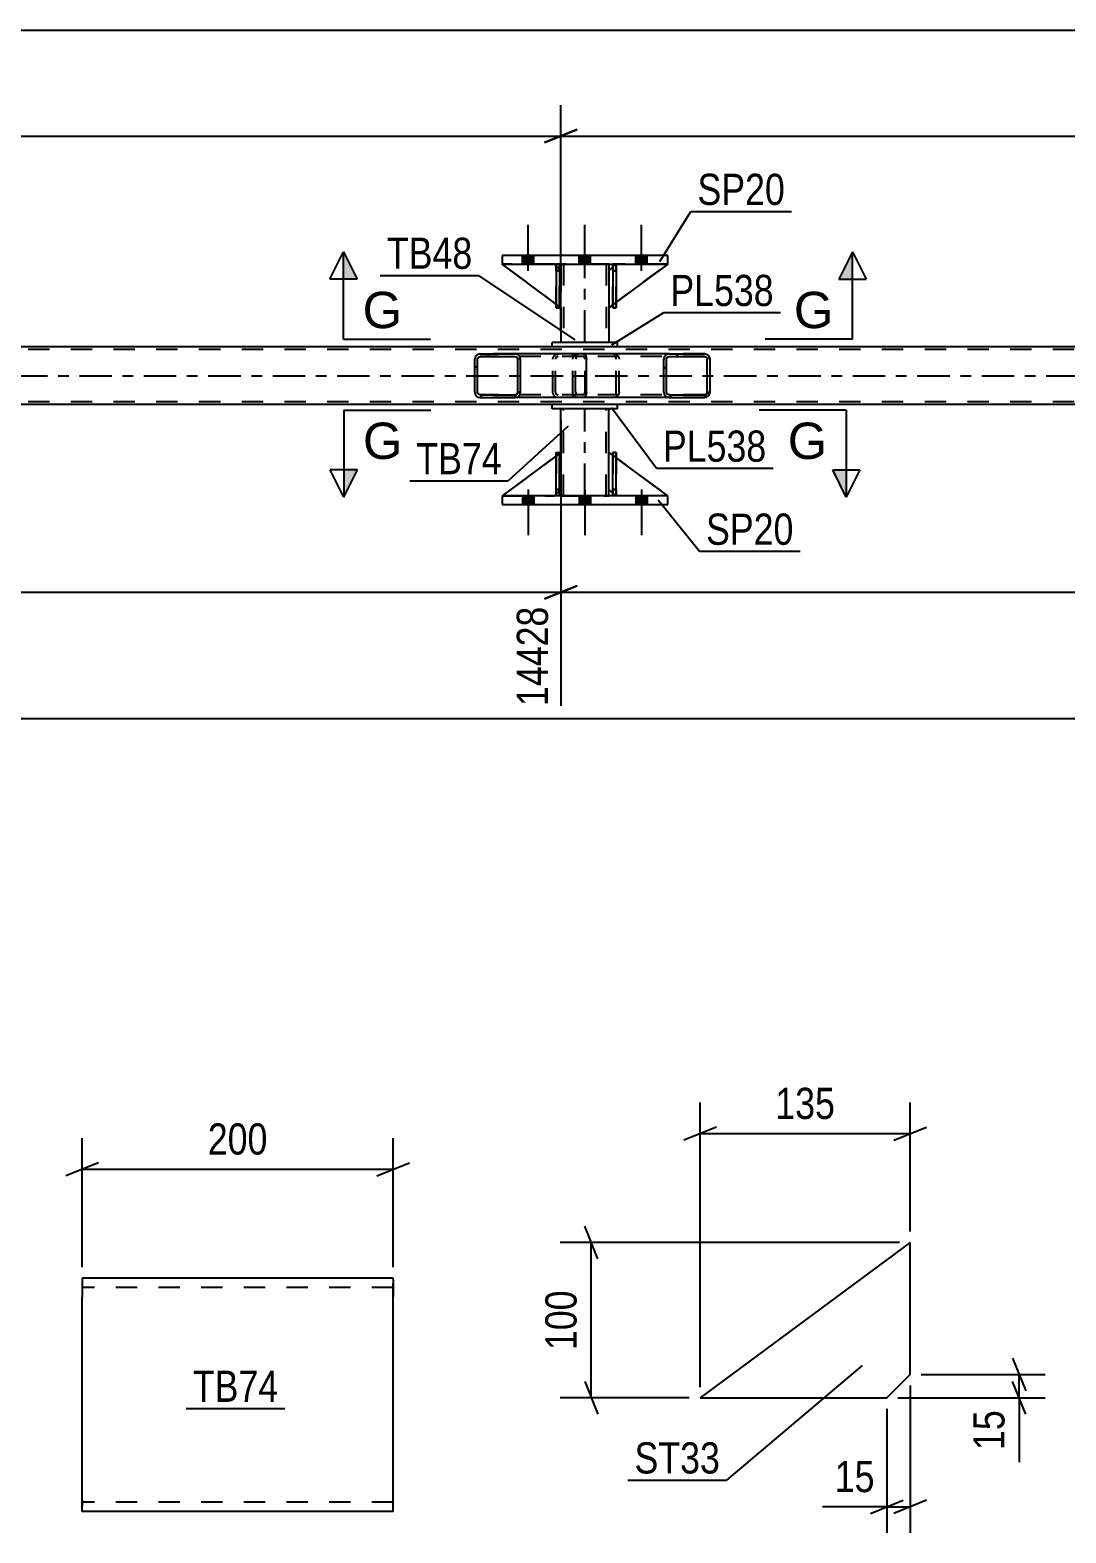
# Model space of a CAD drawing. Header units: millimetres. Extents: x 0 to 841, y 0 to 594.
# Drawn here: x 526.3 to 621.5, y 122.6 to 260.6 of the extents above; entities that cross this region are included whole.
import ezdxf

# ---------------------------------------------------------------- set-up
doc = ezdxf.new("R2010")
doc.units = ezdxf.units.MM
doc.linetypes.add('DXK_LINE_DOT2', pattern=[3.9198, 1.9599, -1.9599])
doc.linetypes.add('DXK_LINE_DOT3', pattern=[5.9187, 2.979, -0.9799, 0.9799, -0.9799])
doc.styles.add('Arial', font='arial.ttf', dxfattribs={"height": 0.2})
doc.styles.add('Arial Narrow', font='ARIALN.TTF', dxfattribs={"height": 0.2})

# ---------------------------------------------------------------- blocks, each defined once
blk = doc.blocks.new('Part-717034159-3096 - 2994')
at = {"color": 2, "linetype": 'Continuous'}
for p, q in [((580.3, 226.25), (574.3, 226.25)), ((574.3, 225.85), (574.3, 226.25)), ((580.3, 225.85), (574.3, 225.85)), ((580.3, 225.85), (580.3, 226.25))]:
    blk.add_line(p, q, dxfattribs=at)
blk = doc.blocks.new('Part-717034159-3066 - 2994')
at = {"color": 2, "linetype": 'Continuous'}
for p, q in [((716.29, 231.53), (57.38, 231.53)), ((574.3, 226.25), (324.88, 226.25)), ((716.29, 226.25), (580.3, 226.25))]:
    blk.add_line(p, q, dxfattribs=at)
at = {"color": 7, "linetype": 'DXK_LINE_DOT2'}
for p, q in [((716.29, 231.29), (57.38, 231.29)), ((716.29, 226.49), (57.38, 226.49)), ((580.3, 226.25), (574.3, 226.25))]:
    blk.add_line(p, q, dxfattribs=at)
at = {"color": 7, "linetype": 'DXK_LINE_DOT3'}
blk.add_line((57.38, 228.89), (716.29, 228.89), dxfattribs=at)
blk = doc.blocks.new('Bolt-717034159-3059 - 2994')
at = {"linetype": 'Continuous'}
for points in [[(571.58, 239.14), (572.62, 239.14), (572.62, 239.94), (571.58, 239.94)], [(571.58, 239.14), (572.62, 239.14), (572.62, 239.94), (571.58, 239.94)], [(571.58, 239.14), (572.62, 239.14), (572.62, 239.94), (571.58, 239.94)], [(576.78, 239.14), (577.82, 239.14), (577.82, 239.94), (576.78, 239.94)], [(576.78, 239.14), (577.82, 239.14), (577.82, 239.94), (576.78, 239.94)], [(581.98, 239.14), (583.02, 239.14), (583.02, 239.94), (581.98, 239.94)], [(581.98, 239.14), (583.02, 239.14), (583.02, 239.94), (581.98, 239.94)], [(581.98, 239.14), (583.02, 239.14), (583.02, 239.94), (581.98, 239.94)]]:
    blk.add_hatch(color=1, dxfattribs=at).paths.add_polyline_path(points)
at = {"color": 1, "linetype": 'Continuous'}
for p, q in [((572.1, 238.54), (572.1, 242.74)), ((572.1, 238.54), (572.1, 242.74)), ((572.1, 238.54), (572.1, 242.74)), ((577.3, 238.54), (577.3, 242.74)), ((577.3, 238.54), (577.3, 242.74)), ((582.5, 238.54), (582.5, 242.74)), ((582.5, 238.54), (582.5, 242.74)), ((582.5, 238.54), (582.5, 242.74)), ((571.58, 239.14), (571.58, 239.94)), ((571.58, 239.14), (571.58, 239.94)), ((571.58, 239.14), (571.58, 239.94)), ((572.62, 239.14), (572.62, 239.94)), ((572.62, 239.14), (572.62, 239.94)), ((572.62, 239.14), (572.62, 239.94)), ((576.78, 239.14), (576.78, 239.94)), ((576.78, 239.14), (576.78, 239.94)), ((577.82, 239.14), (577.82, 239.94)), ((577.82, 239.14), (577.82, 239.94)), ((581.98, 239.14), (581.98, 239.94)), ((581.98, 239.14), (581.98, 239.94)), ((581.98, 239.14), (581.98, 239.94)), ((583.02, 239.14), (583.02, 239.94)), ((583.02, 239.14), (583.02, 239.94)), ((583.02, 239.14), (583.02, 239.94))]:
    blk.add_line(p, q, dxfattribs=at)
blk = doc.blocks.new('Part-717034159-3167 - 2994')
at = {"linetype": 'Continuous'}
h = blk.add_hatch(dxfattribs=at)
h.set_pattern_fill('', scale=0.7, style=0, pattern_type=0)
h.set_pattern_definition([(45, (571.3382, 230.5906), (-1.57154, 1.57154), [])])
h.paths.add_polyline_path([(571.38, 230.41), (571.34, 230.59), (571.23, 230.75), (571.07, 230.85), (570.87, 230.89), (567.69, 230.89), (567.5, 230.85), (567.33, 230.75), (567.22, 230.59), (567.19, 230.41), (567.19, 227.37), (567.22, 227.18), (567.33, 227.03), (567.5, 226.92), (567.69, 226.89), (570.87, 226.89), (571.07, 226.92), (571.23, 227.03), (571.34, 227.18), (571.38, 227.37)])
h.paths.add_polyline_path([(571.11, 227.28), (571.05, 227.2), (570.97, 227.15), (570.87, 227.13), (567.69, 227.13), (567.59, 227.15), (567.51, 227.2), (567.46, 227.28), (567.44, 227.37), (567.44, 230.41), (567.46, 230.5), (567.51, 230.58), (567.59, 230.63), (567.69, 230.65), (570.87, 230.65), (570.97, 230.63), (571.05, 230.58), (571.11, 230.5), (571.13, 230.41), (571.13, 227.37)])
at = {"color": 2, "linetype": 'Continuous'}
for p, q in [((567.22, 230.59), (567.19, 230.41)), ((567.46, 230.5), (567.51, 230.58)), ((567.69, 230.89), (567.5, 230.85)), ((567.51, 230.58), (567.59, 230.63)), ((567.59, 230.63), (567.69, 230.65)), ((567.69, 230.89), (570.87, 230.89)), ((567.69, 230.65), (570.87, 230.65)), ((577.17, 230.89), (570.87, 230.89)), ((571.07, 230.85), (570.87, 230.89)), ((570.87, 230.65), (570.97, 230.63)), ((570.97, 230.63), (571.05, 230.58)), ((571.05, 230.58), (571.11, 230.5)), ((571.38, 230.41), (571.34, 230.59)), ((577.17, 230.89), (577.28, 230.85)), ((577.28, 230.85), (577.37, 230.75)), ((577.37, 230.75), (577.42, 230.59)), ((577.42, 230.59), (577.45, 230.41)), ((567.19, 227.37), (567.19, 230.41)), ((567.44, 230.41), (567.46, 230.5)), ((567.44, 227.37), (567.44, 230.41)), ((571.11, 230.5), (571.13, 230.41)), ((571.13, 227.37), (571.13, 230.41)), ((571.38, 227.37), (571.38, 230.41)), ((577.45, 227.37), (577.45, 230.41)), ((567.19, 227.37), (567.22, 227.18)), ((567.46, 227.28), (567.44, 227.37)), ((567.51, 227.2), (567.46, 227.28)), ((567.5, 226.92), (567.69, 226.89)), ((567.59, 227.15), (567.51, 227.2)), ((567.69, 227.13), (567.59, 227.15)), ((567.69, 227.13), (570.87, 227.13)), ((567.69, 226.89), (570.87, 226.89)), ((570.97, 227.15), (570.87, 227.13)), ((570.87, 226.89), (571.07, 226.92)), ((577.17, 226.89), (570.87, 226.89)), ((571.05, 227.2), (570.97, 227.15)), ((571.11, 227.28), (571.05, 227.2)), ((571.13, 227.37), (571.11, 227.28)), ((571.34, 227.18), (571.38, 227.37)), ((577.28, 226.92), (577.17, 226.89)), ((577.37, 227.03), (577.28, 226.92)), ((577.42, 227.18), (577.37, 227.03)), ((577.45, 227.37), (577.42, 227.18))]:
    blk.add_line(p, q, dxfattribs=at)
at = {"color": 7, "linetype": 'DXK_LINE_DOT2'}
for p, q in [((570.87, 230.89), (567.69, 230.89)), ((577.17, 230.65), (567.69, 230.65)), ((574.34, 230.41), (574.38, 230.59)), ((574.66, 230.58), (574.61, 230.5)), ((574.65, 230.85), (574.84, 230.89)), ((574.74, 230.63), (574.66, 230.58)), ((574.84, 230.65), (574.74, 230.63)), ((576.18, 230.65), (576.18, 230.89)), ((577.23, 230.63), (577.17, 230.65)), ((577.27, 230.58), (577.23, 230.63)), ((577.3, 230.5), (577.27, 230.58)), ((574.34, 227.37), (574.34, 230.41)), ((574.61, 230.5), (574.59, 230.41)), ((574.59, 227.37), (574.59, 230.41)), ((577.31, 230.41), (577.3, 230.5)), ((577.31, 227.37), (577.31, 230.41)), ((577.17, 227.13), (567.69, 227.13)), ((570.87, 226.89), (567.69, 226.89)), ((574.38, 227.18), (574.34, 227.37)), ((574.59, 227.37), (574.61, 227.28)), ((574.61, 227.28), (574.66, 227.2)), ((574.84, 226.89), (574.65, 226.92)), ((574.66, 227.2), (574.68, 227.18)), ((574.68, 227.18), (574.74, 227.15)), ((574.74, 227.15), (574.84, 227.13)), ((576.18, 226.89), (576.18, 227.13)), ((577.17, 227.13), (577.23, 227.15)), ((577.23, 227.15), (577.27, 227.2)), ((577.27, 227.2), (577.3, 227.28)), ((577.3, 227.28), (577.31, 227.37))]:
    blk.add_line(p, q, dxfattribs=at)
at = {"color": 2, "linetype": 'Continuous'}
for centre, start, end in [((567.67, 230.39), 111.1941, 156.1506), ((570.89, 230.39), 23.8494, 68.8059), ((567.67, 227.38), 203.8494, 248.8059), ((570.89, 227.38), 291.1941, 336.1506)]:
    blk.add_arc(centre, 0.492, start, end, dxfattribs=at)
at = {"color": 7, "linetype": 'DXK_LINE_DOT2'}
for centre, start, end in [((574.83, 230.39), 111.1941, 156.1506), ((574.83, 227.38), 203.8494, 248.8059)]:
    blk.add_arc(centre, 0.492, start, end, dxfattribs=at)
blk = doc.blocks.new('Part-717034159-3073 - 2994')
at = {"color": 2, "linetype": 'Continuous'}
for p, q in [((584.9, 239.94), (569.7, 239.94)), ((569.7, 239.94), (569.7, 239.14)), ((569.7, 239.14), (584.9, 239.14)), ((584.9, 239.14), (584.9, 239.94))]:
    blk.add_line(p, q, dxfattribs=at)
blk = doc.blocks.new('Part-717034159-3084 - 2994')
at = {"color": 2, "linetype": 'Continuous'}
for p, q in [((580.17, 239.14), (579.85, 239.14)), ((579.85, 239.14), (579.85, 235.14)), ((580.17, 239.14), (580.17, 239.14)), ((580.17, 239.14), (580.17, 235.14)), ((580.17, 235.14), (579.85, 235.14))]:
    blk.add_line(p, q, dxfattribs=at)
at = {"color": 7, "linetype": 'DXK_LINE_DOT2'}
for p, q in [((579.85, 238.54), (579.85, 239.14)), ((580.17, 238.54), (580.17, 239.14)), ((580.17, 239.14), (580.17, 239.14)), ((580.17, 238.54), (579.85, 238.54)), ((579.85, 238.54), (579.85, 235.14)), ((580.17, 235.14), (580.17, 238.54))]:
    blk.add_line(p, q, dxfattribs=at)
blk = doc.blocks.new('Part-717034159-3085 - 2994')
at = {"color": 7, "linetype": 'DXK_LINE_DOT2'}
for p, q in [((574.65, 238.54), (574.65, 239.14)), ((574.65, 239.14), (574.65, 239.14)), ((574.65, 239.14), (574.65, 235.14)), ((574.97, 239.14), (574.65, 239.14)), ((574.97, 238.54), (574.97, 239.14)), ((574.97, 235.14), (574.97, 239.14)), ((574.65, 235.14), (574.65, 238.54)), ((574.65, 238.54), (574.97, 238.54)), ((574.97, 238.54), (574.97, 235.14)), ((574.65, 235.14), (574.97, 235.14))]:
    blk.add_line(p, q, dxfattribs=at)
blk = doc.blocks.new('Part-717034159-3086 - 2994')
at = {"color": 7, "linetype": 'DXK_LINE_DOT2'}
for p, q in [((579.85, 238.54), (579.85, 239.14)), ((579.85, 239.14), (579.85, 239.14)), ((579.85, 239.14), (579.85, 235.14)), ((580.17, 239.14), (579.85, 239.14)), ((580.17, 238.54), (580.17, 239.14)), ((580.17, 235.14), (580.17, 239.14)), ((579.85, 235.14), (579.85, 238.54)), ((579.85, 238.54), (580.17, 238.54)), ((580.17, 238.54), (580.17, 235.14)), ((579.85, 235.14), (580.17, 235.14))]:
    blk.add_line(p, q, dxfattribs=at)
blk = doc.blocks.new('Part-717034159-3091 - 2994')
at = {"color": 2, "linetype": 'Continuous'}
for p, q in [((575.1, 221.85), (575.1, 225.85)), ((579.5, 221.85), (579.5, 225.85)), ((575.1, 217.85), (575.1, 218.45)), ((579.5, 217.85), (579.5, 218.45))]:
    blk.add_line(p, q, dxfattribs=at)
at = {"color": 7, "linetype": 'DXK_LINE_DOT2'}
for p, q in [((579.5, 225.85), (575.1, 225.85)), ((575.34, 217.85), (575.34, 225.85)), ((579.26, 217.85), (579.26, 225.85)), ((575.1, 218.45), (575.1, 221.85)), ((579.5, 218.45), (579.5, 221.85)), ((575.1, 217.85), (579.5, 217.85))]:
    blk.add_line(p, q, dxfattribs=at)
at = {"color": 7, "linetype": 'DXK_LINE_DOT3'}
blk.add_line((577.3, 217.85), (577.3, 225.85), dxfattribs=at)
blk = doc.blocks.new('Part-717034159-3101 - 2994')
at = {"color": 2, "linetype": 'Continuous'}
for p, q in [((580.3, 231.94), (574.3, 231.94)), ((574.3, 231.54), (574.3, 231.94)), ((580.3, 231.54), (574.3, 231.54)), ((580.3, 231.54), (580.3, 231.94))]:
    blk.add_line(p, q, dxfattribs=at)
blk = doc.blocks.new('Part-717034159-3123 - 2994')
at = {"color": 2, "linetype": 'Continuous'}
for p, q in [((579.85, 238.89), (579.5, 238.54)), ((584.9, 239.14), (580.17, 235.64)), ((579.5, 238.54), (579.5, 235.14)), ((579.85, 235.4), (579.5, 235.14))]:
    blk.add_line(p, q, dxfattribs=at)
at = {"color": 7, "linetype": 'DXK_LINE_DOT2'}
for p, q in [((580.1, 239.14), (579.85, 238.89)), ((584.9, 239.14), (580.1, 239.14)), ((580.17, 235.64), (579.85, 235.4))]:
    blk.add_line(p, q, dxfattribs=at)
blk = doc.blocks.new('Part-717034159-3126 - 2994')
at = {"color": 7, "linetype": 'DXK_LINE_DOT2'}
for p, q in [((580.1, 239.14), (579.5, 238.54)), ((579.5, 235.14), (584.9, 239.14)), ((584.9, 239.14), (580.1, 239.14)), ((579.5, 238.54), (579.5, 235.14))]:
    blk.add_line(p, q, dxfattribs=at)
blk = doc.blocks.new('Part-717034159-3129 - 2994')
at = {"color": 2, "linetype": 'Continuous'}
for p, q in [((574.65, 235.47), (569.7, 239.14)), ((574.65, 238.98), (574.5, 239.14)), ((575.1, 238.54), (574.97, 238.66)), ((575.1, 238.54), (575.1, 238.54)), ((575.1, 235.14), (575.1, 238.54)), ((574.97, 235.23), (575.1, 235.14)), ((575.1, 235.14), (575.1, 235.14))]:
    blk.add_line(p, q, dxfattribs=at)
at = {"color": 7, "linetype": 'DXK_LINE_DOT2'}
for p, q in [((574.5, 239.14), (569.7, 239.14)), ((574.5, 239.14), (575.1, 238.54)), ((574.97, 238.66), (574.65, 238.98)), ((575.1, 238.54), (575.1, 235.14)), ((574.97, 235.23), (574.65, 235.47))]:
    blk.add_line(p, q, dxfattribs=at)
blk = doc.blocks.new('Part-717034159-3132 - 2994')
at = {"color": 7, "linetype": 'DXK_LINE_DOT2'}
for p, q in [((575.1, 235.14), (569.7, 239.14)), ((569.7, 239.14), (574.5, 239.14)), ((574.5, 239.14), (575.1, 238.54)), ((575.1, 238.54), (574.5, 239.14)), ((575.1, 238.54), (575.1, 235.14)), ((575.1, 238.54), (575.1, 238.54)), ((575.1, 238.54), (575.1, 235.14))]:
    blk.add_line(p, q, dxfattribs=at)
blk = doc.blocks.new('Part-717034159-3133 - 2994')
at = {"color": 2, "linetype": 'Continuous'}
for p, q in [((574.97, 239.14), (574.65, 239.14)), ((574.65, 239.14), (574.65, 235.14)), ((574.97, 239.14), (574.97, 239.14)), ((574.97, 239.14), (574.97, 235.14)), ((574.97, 235.14), (574.65, 235.14))]:
    blk.add_line(p, q, dxfattribs=at)
at = {"color": 7, "linetype": 'DXK_LINE_DOT2'}
for p, q in [((574.65, 238.54), (574.65, 239.14)), ((574.97, 238.54), (574.97, 239.14)), ((574.97, 239.14), (574.97, 239.14)), ((574.97, 238.54), (574.65, 238.54)), ((574.65, 238.54), (574.65, 235.14)), ((574.97, 235.14), (574.97, 238.54))]:
    blk.add_line(p, q, dxfattribs=at)
blk = doc.blocks.new('Part-717034159-3158 - 2994')
at = {"color": 2, "linetype": 'Continuous'}
for p, q in [((575.1, 239.14), (575.1, 238.54)), ((579.5, 239.14), (579.5, 238.54)), ((575.1, 235.14), (575.1, 231.94)), ((579.5, 235.14), (579.5, 231.94))]:
    blk.add_line(p, q, dxfattribs=at)
at = {"color": 7, "linetype": 'DXK_LINE_DOT2'}
for p, q in [((579.5, 239.14), (575.1, 239.14)), ((575.34, 239.14), (575.34, 231.94)), ((579.26, 239.14), (579.26, 231.94)), ((575.1, 238.54), (575.1, 235.14)), ((579.5, 238.54), (579.5, 235.14)), ((579.5, 231.94), (575.1, 231.94))]:
    blk.add_line(p, q, dxfattribs=at)
at = {"color": 7, "linetype": 'DXK_LINE_DOT3'}
blk.add_line((577.3, 231.94), (577.3, 239.14), dxfattribs=at)
blk = doc.blocks.new('Part-717034159-3168 - 2994')
at = {"linetype": 'Continuous'}
h = blk.add_hatch(dxfattribs=at)
h.set_pattern_fill('', scale=0.7, style=0, pattern_type=0)
h.set_pattern_definition([(45, (588.7497, 230.5906), (-1.57154, 1.57154), [])])
h.paths.add_polyline_path([(588.79, 230.41), (588.75, 230.59), (588.64, 230.75), (588.47, 230.85), (588.28, 230.89), (585.04, 230.89), (584.85, 230.85), (584.68, 230.75), (584.57, 230.59), (584.53, 230.41), (584.53, 227.37), (584.57, 227.18), (584.68, 227.03), (584.85, 226.92), (585.04, 226.89), (588.28, 226.89), (588.47, 226.92), (588.64, 227.03), (588.75, 227.18), (588.79, 227.37)])
h.paths.add_polyline_path([(588.51, 227.28), (588.46, 227.2), (588.38, 227.15), (588.28, 227.13), (585.04, 227.13), (584.94, 227.15), (584.86, 227.2), (584.81, 227.28), (584.79, 227.37), (584.79, 230.41), (584.81, 230.5), (584.86, 230.58), (584.94, 230.63), (585.04, 230.65), (588.28, 230.65), (588.38, 230.63), (588.46, 230.58), (588.51, 230.5), (588.53, 230.41), (588.53, 227.37)])
at = {"color": 7, "linetype": 'DXK_LINE_DOT2'}
for p, q in [((576.18, 230.41), (576.22, 230.59)), ((576.51, 230.58), (576.46, 230.5)), ((576.5, 230.85), (576.69, 230.89)), ((576.6, 230.63), (576.51, 230.58)), ((576.69, 230.65), (576.6, 230.63)), ((577.17, 230.89), (576.69, 230.89)), ((588.28, 230.65), (576.69, 230.65)), ((579.93, 230.89), (580.12, 230.85)), ((580.03, 230.63), (579.93, 230.65)), ((580.11, 230.58), (580.03, 230.63)), ((580.16, 230.5), (580.11, 230.58)), ((580.4, 230.59), (580.44, 230.41)), ((588.28, 230.89), (585.04, 230.89)), ((576.18, 227.37), (576.18, 230.41)), ((576.46, 230.5), (576.44, 230.41)), ((576.44, 227.37), (576.44, 230.41)), ((580.18, 230.41), (580.16, 230.5)), ((580.18, 227.37), (580.18, 230.41)), ((580.44, 227.37), (580.44, 230.41)), ((576.22, 227.18), (576.18, 227.37)), ((576.44, 227.37), (576.46, 227.28)), ((576.46, 227.28), (576.51, 227.2)), ((576.69, 226.89), (576.5, 226.92)), ((576.51, 227.2), (576.6, 227.15)), ((576.6, 227.15), (576.69, 227.13)), ((588.28, 227.13), (576.69, 227.13)), ((577.17, 226.89), (576.69, 226.89)), ((579.93, 227.13), (580.03, 227.15)), ((580.12, 226.92), (579.93, 226.89)), ((580.03, 227.15), (580.11, 227.2)), ((580.11, 227.2), (580.16, 227.28)), ((580.16, 227.28), (580.18, 227.37)), ((580.44, 227.37), (580.4, 227.18)), ((588.28, 226.89), (585.04, 226.89))]:
    blk.add_line(p, q, dxfattribs=at)
at = {"color": 2, "linetype": 'Continuous'}
for p, q in [((585.04, 230.89), (577.17, 230.89)), ((584.57, 230.59), (584.53, 230.41)), ((584.81, 230.5), (584.86, 230.58)), ((585.04, 230.89), (584.85, 230.85)), ((584.86, 230.58), (584.94, 230.63)), ((584.94, 230.63), (585.04, 230.65)), ((585.04, 230.89), (588.28, 230.89)), ((585.04, 230.65), (588.28, 230.65)), ((588.47, 230.85), (588.28, 230.89)), ((588.28, 230.65), (588.38, 230.63)), ((588.38, 230.63), (588.46, 230.58)), ((588.46, 230.58), (588.51, 230.5)), ((588.79, 230.41), (588.75, 230.59)), ((584.53, 227.37), (584.53, 230.41)), ((584.79, 230.41), (584.81, 230.5)), ((584.79, 227.37), (584.79, 230.41)), ((588.51, 230.5), (588.53, 230.41)), ((588.53, 227.37), (588.53, 230.41)), ((588.79, 227.37), (588.79, 230.41)), ((585.04, 226.89), (577.17, 226.89)), ((584.53, 227.37), (584.57, 227.18)), ((584.81, 227.28), (584.79, 227.37)), ((584.86, 227.2), (584.81, 227.28)), ((584.85, 226.92), (585.04, 226.89)), ((584.94, 227.15), (584.86, 227.2)), ((585.04, 227.13), (584.94, 227.15)), ((585.04, 227.13), (588.28, 227.13)), ((585.04, 226.89), (588.28, 226.89)), ((588.38, 227.15), (588.28, 227.13)), ((588.28, 226.89), (588.47, 226.92)), ((588.46, 227.2), (588.38, 227.15)), ((588.51, 227.28), (588.46, 227.2)), ((588.53, 227.37), (588.51, 227.28)), ((588.75, 227.18), (588.79, 227.37))]:
    blk.add_line(p, q, dxfattribs=at)
at = {"color": 7, "linetype": 'DXK_LINE_DOT2'}
for centre, start, end in [((576.67, 230.39), 110.7583, 155.6801), ((579.95, 230.39), 24.3199, 69.2417), ((576.67, 227.39), 204.3199, 249.2417), ((579.95, 227.39), 290.7583, 335.6801)]:
    blk.add_arc(centre, 0.496, start, end, dxfattribs=at)
at = {"color": 2, "linetype": 'Continuous'}
for centre, start, end in [((585.02, 230.39), 110.7583, 155.68), ((588.3, 230.39), 24.32, 69.2417), ((585.02, 227.39), 204.32, 249.2417), ((588.3, 227.39), 290.7583, 335.68)]:
    blk.add_arc(centre, 0.496, start, end, dxfattribs=at)
blk = doc.blocks.new('Part-717034159-3264 - 2994')
at = {"color": 2, "linetype": 'Continuous'}
for p, q in [((569.7, 217.85), (569.7, 217.05)), ((584.9, 217.85), (569.7, 217.85)), ((569.7, 217.05), (584.9, 217.05)), ((584.9, 217.05), (584.9, 217.85))]:
    blk.add_line(p, q, dxfattribs=at)
blk = doc.blocks.new('Part-717034159-3267 - 2994')
at = {"color": 2, "linetype": 'Continuous'}
for p, q in [((579.5, 218.45), (579.5, 221.85)), ((579.85, 221.58), (579.5, 221.85)), ((584.9, 217.85), (580.17, 221.35)), ((579.85, 218.09), (579.5, 218.45))]:
    blk.add_line(p, q, dxfattribs=at)
at = {"color": 7, "linetype": 'DXK_LINE_DOT2'}
for p, q in [((580.17, 221.35), (579.85, 221.58)), ((580.1, 217.85), (579.85, 218.09)), ((584.9, 217.85), (580.1, 217.85)), ((584.9, 217.85), (584.9, 217.85)), ((584.9, 217.85), (584.9, 217.85))]:
    blk.add_line(p, q, dxfattribs=at)
blk = doc.blocks.new('Part-717034159-3270 - 2994')
at = {"color": 7, "linetype": 'DXK_LINE_DOT2'}
for p, q in [((579.5, 218.45), (579.5, 221.85)), ((579.5, 221.85), (584.9, 217.85)), ((580.1, 217.85), (579.5, 218.45)), ((584.9, 217.85), (580.1, 217.85))]:
    blk.add_line(p, q, dxfattribs=at)
blk = doc.blocks.new('Part-717034159-3273 - 2994')
at = {"color": 2, "linetype": 'Continuous'}
for p, q in [((574.65, 221.52), (569.7, 217.85)), ((575.1, 221.85), (574.97, 221.75)), ((575.1, 218.45), (575.1, 221.85)), ((575.1, 218.45), (574.97, 218.32)), ((575.1, 218.45), (575.1, 218.45)), ((574.65, 218), (574.5, 217.85))]:
    blk.add_line(p, q, dxfattribs=at)
at = {"color": 7, "linetype": 'DXK_LINE_DOT2'}
for p, q in [((574.97, 221.75), (574.65, 221.52)), ((575.1, 218.45), (575.1, 221.85)), ((575.1, 218.45), (574.5, 217.85)), ((574.97, 218.32), (574.65, 218)), ((569.7, 217.85), (574.5, 217.85))]:
    blk.add_line(p, q, dxfattribs=at)
blk = doc.blocks.new('Bolt-717034159-3281 - 2994')
at = {"linetype": 'Continuous'}
for points in [[(572.62, 217.85), (571.58, 217.85), (571.58, 217.05), (572.62, 217.05)], [(572.62, 217.85), (571.58, 217.85), (571.58, 217.05), (572.62, 217.05)], [(572.62, 217.85), (571.58, 217.85), (571.58, 217.05), (572.62, 217.05)], [(577.82, 217.85), (576.78, 217.85), (576.78, 217.05), (577.82, 217.05)], [(577.82, 217.85), (576.78, 217.85), (576.78, 217.05), (577.82, 217.05)], [(583.02, 217.85), (581.98, 217.85), (581.98, 217.05), (583.02, 217.05)], [(583.02, 217.85), (581.98, 217.85), (581.98, 217.05), (583.02, 217.05)], [(583.02, 217.85), (581.98, 217.85), (581.98, 217.05), (583.02, 217.05)]]:
    blk.add_hatch(color=1, dxfattribs=at).paths.add_polyline_path(points)
at = {"color": 1, "linetype": 'Continuous'}
for p, q in [((572.1, 218.45), (572.1, 214.25)), ((572.1, 218.45), (572.1, 214.25)), ((572.1, 218.45), (572.1, 214.25)), ((577.3, 218.45), (577.3, 214.25)), ((577.3, 218.45), (577.3, 214.25)), ((582.5, 218.45), (582.5, 214.25)), ((582.5, 218.45), (582.5, 214.25)), ((582.5, 218.45), (582.5, 214.25)), ((571.58, 217.85), (571.58, 217.05)), ((571.58, 217.85), (571.58, 217.05)), ((571.58, 217.85), (571.58, 217.05)), ((572.62, 217.85), (572.62, 217.05)), ((572.62, 217.85), (572.62, 217.05)), ((572.62, 217.85), (572.62, 217.05)), ((576.78, 217.85), (576.78, 217.05)), ((576.78, 217.85), (576.78, 217.05)), ((577.82, 217.85), (577.82, 217.05)), ((577.82, 217.85), (577.82, 217.05)), ((581.98, 217.85), (581.98, 217.05)), ((581.98, 217.85), (581.98, 217.05)), ((581.98, 217.85), (581.98, 217.05)), ((583.02, 217.85), (583.02, 217.05)), ((583.02, 217.85), (583.02, 217.05)), ((583.02, 217.85), (583.02, 217.05))]:
    blk.add_line(p, q, dxfattribs=at)
blk = doc.blocks.new('Part-717034159-3284 - 2994')
at = {"color": 7, "linetype": 'DXK_LINE_DOT2'}
for p, q in [((575.1, 221.85), (569.7, 217.85)), ((575.1, 218.45), (575.1, 221.85)), ((575.1, 221.85), (575.1, 218.45)), ((574.5, 217.85), (575.1, 218.45)), ((575.1, 218.45), (574.5, 217.85)), ((575.1, 218.45), (575.1, 218.45)), ((569.7, 217.85), (574.5, 217.85))]:
    blk.add_line(p, q, dxfattribs=at)
blk = doc.blocks.new('Part-717034159-3285 - 2994')
at = {"color": 2, "linetype": 'Continuous'}
for p, q in [((574.65, 217.85), (574.65, 221.85)), ((574.65, 221.85), (574.97, 221.85)), ((574.97, 217.85), (574.97, 221.85)), ((574.65, 217.85), (574.65, 217.85)), ((574.97, 217.85), (574.65, 217.85))]:
    blk.add_line(p, q, dxfattribs=at)
at = {"color": 7, "linetype": 'DXK_LINE_DOT2'}
for p, q in [((574.65, 221.85), (574.65, 218.45)), ((574.97, 218.45), (574.97, 221.85)), ((574.65, 218.45), (574.65, 217.85)), ((574.65, 218.45), (574.97, 218.45)), ((574.97, 217.85), (574.97, 218.45)), ((574.97, 217.85), (574.97, 217.85))]:
    blk.add_line(p, q, dxfattribs=at)
blk = doc.blocks.new('Part-717034159-3286 - 2994')
at = {"color": 2, "linetype": 'Continuous'}
for p, q in [((579.85, 217.85), (579.85, 221.85)), ((579.85, 221.85), (580.17, 221.85)), ((580.17, 217.85), (580.17, 221.85)), ((579.85, 217.85), (579.85, 217.85)), ((580.17, 217.85), (579.85, 217.85))]:
    blk.add_line(p, q, dxfattribs=at)
at = {"color": 7, "linetype": 'DXK_LINE_DOT2'}
for p, q in [((579.85, 221.85), (579.85, 218.45)), ((580.17, 218.45), (580.17, 221.85)), ((579.85, 218.45), (579.85, 217.85)), ((579.85, 218.45), (580.17, 218.45)), ((580.17, 217.85), (580.17, 218.45)), ((580.17, 217.85), (580.17, 217.85))]:
    blk.add_line(p, q, dxfattribs=at)
blk = doc.blocks.new('Part-717034159-3287 - 2994')
at = {"color": 7, "linetype": 'DXK_LINE_DOT2'}
for p, q in [((574.65, 221.85), (574.97, 221.85)), ((574.65, 218.45), (574.65, 221.85)), ((574.65, 221.85), (574.65, 217.85)), ((574.97, 221.85), (574.97, 218.45)), ((574.97, 217.85), (574.97, 221.75)), ((574.97, 218.45), (574.65, 218.45)), ((574.65, 217.85), (574.65, 218.45)), ((574.97, 218.45), (574.97, 217.85)), ((574.97, 217.85), (574.65, 217.85)), ((574.97, 217.85), (574.97, 217.85))]:
    blk.add_line(p, q, dxfattribs=at)
blk = doc.blocks.new('Part-717034159-3288 - 2994')
at = {"color": 7, "linetype": 'DXK_LINE_DOT2'}
for p, q in [((580.17, 221.85), (579.85, 221.85)), ((579.85, 218.45), (579.85, 221.85)), ((579.85, 221.85), (579.85, 217.85)), ((580.17, 221.85), (580.17, 218.45)), ((580.17, 217.85), (580.17, 221.85)), ((580.17, 218.45), (579.85, 218.45)), ((579.85, 217.85), (579.85, 218.45)), ((580.17, 218.45), (580.17, 217.85)), ((580.17, 217.85), (579.85, 217.85)), ((580.17, 217.85), (580.17, 217.85))]:
    blk.add_line(p, q, dxfattribs=at)
blk = doc.blocks.new('Part-717034159-6580 - 6574')
at = {"color": 2, "linetype": 'Continuous'}
for p, q in [((607.17, 149.26), (587.88, 134.98)), ((607.17, 137.12), (607.17, 149.26)), ((605.02, 134.98), (607.17, 137.12)), ((587.88, 134.98), (605.02, 134.98))]:
    blk.add_line(p, q, dxfattribs=at)
blk = doc.blocks.new('Part-717034159-6633 - 6628')
at = {"color": 2, "linetype": 'Continuous'}
for p, q in [((531.12, 145.99), (531.12, 144.27)), ((559.69, 145.99), (531.12, 145.99)), ((559.69, 145.86), (559.69, 145.99)), ((559.69, 145.86), (559.69, 144.27)), ((531.12, 125.62), (531.12, 144.27)), ((559.69, 124.56), (559.69, 144.27)), ((531.12, 124.69), (531.12, 125.62)), ((531.12, 124.56), (531.12, 124.69)), ((559.69, 124.56), (531.12, 124.56))]:
    blk.add_line(p, q, dxfattribs=at)
at = {"color": 7, "linetype": 'DXK_LINE_DOT2'}
for p, q in [((559.69, 145.13), (531.12, 145.13)), ((559.69, 144.27), (559.69, 145.48)), ((531.12, 125.62), (531.12, 125.06)), ((531.12, 125.41), (531.12, 125.48)), ((559.69, 125.41), (531.12, 125.41)), ((531.12, 124.56), (531.12, 124.56)), ((559.69, 125.41), (559.69, 125.48))]:
    blk.add_line(p, q, dxfattribs=at)
blk = doc.blocks.new('StraightDimension-717034159-8060 - 2994')
at = {"color": 7, "linetype": 'Continuous'}
blk.add_line((48.76, 260.64), (724.91, 260.64), dxfattribs=at)
blk = doc.blocks.new('StraightDimension-717034159-3346 - 2994')
at = {"color": 7, "linetype": 'Continuous'}
for p, q in [((575.1, 224.85), (575.1, 198.55)), ((319.68, 208.99), (575.1, 208.99)), ((573.6, 208.39), (576.6, 209.59))]:
    blk.add_line(p, q, dxfattribs=at)
at = {"color": 0, "linetype": 'Continuous'}
blk.add_wipeout([(574.5, 208.29), (570.3, 208.29), (570.3, 197.95), (574.5, 197.95)], dxfattribs=at)
at = {"color": 3, "linetype": 'Continuous', "style": 'Arial Narrow'}
blk.add_text('14428', height=2.863, rotation=90.0002, dxfattribs=at).set_placement((573.9, 198.55))
blk = doc.blocks.new('StraightDimension-717034159-3354 - 2994')
at = {"color": 7, "linetype": 'Continuous'}
for p, q in [((724.91, 225.25), (724.91, 198.55)), ((575.1, 224.85), (575.1, 198.55)), ((576.6, 209.59), (573.6, 208.39)), ((575.1, 208.99), (724.91, 208.99)), ((723.41, 208.39), (726.41, 209.59))]:
    blk.add_line(p, q, dxfattribs=at)
at = {"color": 0}
blk.add_wipeout([(654.26, 209.74), (654.26, 213.94), (645.75, 213.94), (645.75, 209.74)], dxfattribs=at)
at = {"color": 3, "style": 'Arial Narrow'}
blk.add_text('3899', height=2.863, dxfattribs=at).set_placement((646.35, 210.34))
at = {"color": 0, "linetype": 'Continuous'}
blk.add_wipeout([(724.31, 208.29), (720.11, 208.29), (720.11, 197.95), (724.31, 197.95)], dxfattribs=at)
at = {"color": 3, "linetype": 'Continuous', "style": 'Arial Narrow'}
blk.add_text('18326', height=2.863, rotation=90.0002, dxfattribs=at).set_placement((723.71, 198.55))
blk = doc.blocks.new('StraightDimension-717034159-3375 - 2994')
at = {"color": 7, "linetype": 'Continuous'}
for p, q in [((575.1, 232.94), (575.1, 253.75)), ((573.6, 250.3), (576.6, 251.5)), ((319.68, 250.9), (575.1, 250.9))]:
    blk.add_line(p, q, dxfattribs=at)
blk = doc.blocks.new('StraightDimension-717034159-3383 - 2994')
at = {"color": 7, "linetype": 'Continuous'}
for p, q in [((575.1, 232.94), (575.1, 253.75)), ((724.91, 232.53), (724.91, 253.75)), ((576.6, 251.5), (573.6, 250.3)), ((723.41, 250.3), (726.41, 251.5)), ((575.1, 250.9), (724.91, 250.9))]:
    blk.add_line(p, q, dxfattribs=at)
at = {"color": 0}
blk.add_wipeout([(654.26, 251.65), (654.26, 255.85), (645.75, 255.85), (645.75, 251.65)], dxfattribs=at)
at = {"color": 3, "style": 'Arial Narrow'}
blk.add_text('3899', height=2.863, dxfattribs=at).set_placement((646.35, 252.25))
blk = doc.blocks.new('StraightDimension-717034159-3472 - 2994')
at = {"color": 7, "linetype": 'Continuous'}
blk.add_line((48.12, 197.4), (725.55, 197.4), dxfattribs=at)
blk = doc.blocks.new('StraightDimension-717034159-6605 - 6574')
at = {"color": 7, "linetype": 'Continuous'}
for p, q in [((578.48, 147.76), (577.28, 150.76)), ((606.17, 149.26), (575.03, 149.26)), ((577.88, 134.98), (577.88, 149.26)), ((577.28, 136.48), (578.48, 133.48)), ((586.88, 134.98), (575.03, 134.98))]:
    blk.add_line(p, q, dxfattribs=at)
at = {"color": 0}
blk.add_wipeout([(577.13, 145.46), (572.93, 145.46), (572.93, 138.78), (577.13, 138.78)], dxfattribs=at)
at = {"color": 3, "style": 'Arial Narrow'}
blk.add_text('100', height=2.863, rotation=90.0002, dxfattribs=at).set_placement((576.53, 139.38))
blk = doc.blocks.new('StraightDimension-717034159-6614 - 6574')
at = {"color": 7, "linetype": 'Continuous'}
for p, q in [((616.57, 138.62), (617.77, 135.62)), ((608.17, 137.12), (619.57, 137.12)), ((617.17, 134.98), (617.17, 137.12)), ((617.77, 133.48), (616.57, 136.48)), ((606.02, 134.98), (619.57, 134.98)), ((617.17, 134.98), (617.17, 129.07)), ((617.17, 134.98), (617.17, 129.07))]:
    blk.add_line(p, q, dxfattribs=at)
at = {"color": 0}
blk.add_wipeout([(616.42, 134.45), (612.22, 134.45), (612.22, 129.6), (616.42, 129.6)], dxfattribs=at)
at = {"color": 3, "style": 'Arial Narrow'}
blk.add_text('15', height=2.863, rotation=90.0002, dxfattribs=at).set_placement((615.82, 130.2))
blk = doc.blocks.new('StraightDimension-717034159-6582 - 6574')
at = {"color": 7, "linetype": 'Continuous'}
for p, q in [((587.88, 135.98), (587.88, 162.11)), ((607.17, 150.26), (607.17, 162.11)), ((589.38, 159.86), (586.38, 158.66)), ((587.88, 159.26), (607.17, 159.26)), ((605.67, 158.66), (608.67, 159.86))]:
    blk.add_line(p, q, dxfattribs=at)
at = {"color": 0}
blk.add_wipeout([(600.87, 160.01), (600.87, 164.21), (594.18, 164.21), (594.18, 160.01)], dxfattribs=at)
at = {"color": 3, "style": 'Arial Narrow'}
blk.add_text('135', height=2.863, dxfattribs=at).set_placement((594.78, 160.61))
blk = doc.blocks.new('StraightDimension-717034159-6591 - 6574')
at = {"color": 7, "linetype": 'Continuous'}
for p, q in [((607.17, 136.12), (607.17, 122.58)), ((605.02, 133.98), (605.02, 122.58)), ((605.02, 124.98), (599.12, 124.98)), ((605.02, 124.98), (599.12, 124.98)), ((603.52, 124.38), (606.52, 125.58)), ((605.02, 124.98), (607.17, 124.98)), ((608.67, 125.58), (605.67, 124.38))]:
    blk.add_line(p, q, dxfattribs=at)
at = {"color": 0}
blk.add_wipeout([(604.5, 125.73), (604.5, 129.93), (599.64, 129.93), (599.64, 125.73)], dxfattribs=at)
at = {"color": 3, "style": 'Arial Narrow'}
blk.add_text('15', height=2.863, dxfattribs=at).set_placement((600.24, 126.33))
blk = doc.blocks.new('StraightDimension-717034159-6635 - 6628')
at = {"color": 7, "linetype": 'Continuous'}
for p, q in [((531.12, 146.99), (531.12, 158.84)), ((559.69, 146.99), (559.69, 158.84)), ((532.62, 156.59), (529.62, 155.39)), ((558.19, 155.39), (561.19, 156.59)), ((531.12, 155.99), (559.69, 155.99))]:
    blk.add_line(p, q, dxfattribs=at)
at = {"color": 0}
blk.add_wipeout([(548.75, 156.74), (548.75, 160.94), (542.07, 160.94), (542.07, 156.74)], dxfattribs=at)
at = {"color": 3, "style": 'Arial Narrow'}
blk.add_text('200', height=2.863, dxfattribs=at).set_placement((542.67, 157.34))
blk = doc.blocks.new('Mark-717034159-3069 - 2994')
at = {"color": 0}
blk.add_wipeout([(595.67, 244.58), (595.67, 247.58), (587.63, 247.58), (587.63, 244.58)], dxfattribs=at)
blk.add_wipeout([(595.67, 244.58), (595.67, 247.58), (587.63, 247.58), (587.63, 244.58)], dxfattribs=at)
at = {"color": 30, "linetype": 'Continuous'}
for p, q in [((584.19, 239.38), (587.03, 243.98)), ((587.03, 243.98), (596.27, 243.98))]:
    blk.add_line(p, q, dxfattribs=at)
at = {"color": 3, "style": 'Arial Narrow'}
blk.add_text('SP20', height=2.863, dxfattribs=at).set_placement((587.63, 244.58))
blk = doc.blocks.new('Mark-717034159-3087 - 2994')
at = {"color": 0}
blk.add_wipeout([(569.66, 219.84), (569.66, 222.84), (561.81, 222.84), (561.81, 219.84)], dxfattribs=at)
blk.add_wipeout([(569.66, 219.84), (569.66, 222.84), (561.81, 222.84), (561.81, 219.84)], dxfattribs=at)
at = {"color": 30, "linetype": 'Continuous'}
for p in [(575.76, 224.24), (561.21, 219.24)]:
    blk.add_line(p, (570.26, 219.24), dxfattribs=at)
at = {"color": 3, "style": 'Arial Narrow'}
blk.add_text('TB74', height=2.863, dxfattribs=at).set_placement((561.81, 219.84))
blk = doc.blocks.new('Mark-717034159-3092 - 2994')
at = {"color": 0}
blk.add_wipeout([(593.97, 220.99), (593.97, 223.99), (584.46, 223.99), (584.46, 220.99)], dxfattribs=at)
blk.add_wipeout([(593.97, 220.99), (593.97, 223.99), (584.46, 223.99), (584.46, 220.99)], dxfattribs=at)
at = {"color": 30, "linetype": 'Continuous'}
for p, q in [((579.75, 225.98), (583.86, 220.39)), ((583.86, 220.39), (594.57, 220.39))]:
    blk.add_line(p, q, dxfattribs=at)
at = {"color": 3, "style": 'Arial Narrow'}
blk.add_text('PL538', height=2.863, dxfattribs=at).set_placement((584.46, 220.99))
blk = doc.blocks.new('Mark-717034159-3097 - 2994')
at = {"color": 0}
blk.add_wipeout([(594.65, 235.29), (594.65, 238.29), (585.14, 238.29), (585.14, 235.29)], dxfattribs=at)
blk.add_wipeout([(594.65, 235.29), (594.65, 238.29), (585.14, 238.29), (585.14, 235.29)], dxfattribs=at)
at = {"color": 30, "linetype": 'Continuous'}
for p, q in [((579.78, 231.73), (584.54, 234.69)), ((584.54, 234.69), (595.25, 234.69))]:
    blk.add_line(p, q, dxfattribs=at)
at = {"color": 3, "style": 'Arial Narrow'}
blk.add_text('PL538', height=2.863, dxfattribs=at).set_placement((585.14, 235.29))
blk = doc.blocks.new('Mark-717034159-3154 - 2994')
at = {"color": 0}
blk.add_wipeout([(566.97, 238.71), (566.97, 241.71), (559.11, 241.71), (559.11, 238.71)], dxfattribs=at)
blk.add_wipeout([(566.97, 238.71), (566.97, 241.71), (559.11, 241.71), (559.11, 238.71)], dxfattribs=at)
at = {"color": 30, "linetype": 'Continuous'}
for p in [(558.51, 238.11), (576.4, 232.2)]:
    blk.add_line(p, (567.57, 238.11), dxfattribs=at)
at = {"color": 3, "style": 'Arial Narrow'}
blk.add_text('TB48', height=2.863, dxfattribs=at).set_placement((559.11, 238.71))
blk = doc.blocks.new('Mark-717034159-3260 - 2994')
at = {"color": 0}
blk.add_wipeout([(596.46, 213.36), (596.46, 216.36), (588.42, 216.36), (588.42, 213.36)], dxfattribs=at)
blk.add_wipeout([(596.46, 213.36), (596.46, 216.36), (588.42, 216.36), (588.42, 213.36)], dxfattribs=at)
at = {"color": 30, "linetype": 'Continuous'}
for p, q in [((584.01, 217.49), (587.82, 212.76)), ((587.82, 212.76), (597.06, 212.76))]:
    blk.add_line(p, q, dxfattribs=at)
at = {"color": 3, "style": 'Arial Narrow'}
blk.add_text('SP20', height=2.863, dxfattribs=at).set_placement((588.42, 213.36))
blk = doc.blocks.new('SectionMark-717034159-3501 - 2994')
at = {"linetype": 'Continuous'}
for points in [[(555.16, 220.24), (556.41, 220.24), (555.16, 217.74)], [(600.05, 220.24), (601.3, 220.24), (601.3, 217.74)]]:
    blk.add_hatch(color=6, dxfattribs=at).paths.add_polyline_path(points)
at = {"color": 6, "linetype": 'Continuous'}
for p, q in [((555.16, 225.74), (563.16, 225.74)), ((555.16, 225.74), (555.16, 217.74)), ((601.3, 225.74), (593.3, 225.74)), ((601.3, 225.74), (601.3, 217.74)), ((555.16, 217.74), (553.91, 220.24)), ((556.41, 220.24), (553.91, 220.24)), ((555.16, 217.74), (556.41, 220.24)), ((600.05, 220.24), (602.55, 220.24)), ((601.3, 217.74), (600.05, 220.24)), ((602.55, 220.24), (601.3, 217.74))]:
    blk.add_line(p, q, dxfattribs=at)
at = {"color": 0, "linetype": 'Continuous'}
for points in [[(560.54, 221.24), (560.54, 224.74), (556.91, 224.74), (556.91, 221.24)], [(599.55, 221.24), (599.55, 224.74), (595.92, 224.74), (595.92, 221.24)]]:
    blk.add_wipeout(points, dxfattribs=at)
at = {"color": 3, "linetype": 'Continuous', "style": 'Arial'}
for p in [(556.91, 221.24), (595.92, 221.24)]:
    blk.add_text('G', height=3.34, dxfattribs=at).set_placement(p)
blk = doc.blocks.new('SectionMark-717034159-3505 - 2994')
at = {"linetype": 'Continuous'}
for points in [[(556.38, 237.76), (555.13, 237.76), (555.13, 240.26)], [(601.86, 237.76), (600.61, 237.76), (601.86, 240.26)]]:
    blk.add_hatch(color=6, dxfattribs=at).paths.add_polyline_path(points)
at = {"color": 6, "linetype": 'Continuous'}
for p, q in [((553.88, 237.76), (555.13, 240.26)), ((555.13, 232.26), (555.13, 240.26)), ((555.13, 240.26), (556.38, 237.76)), ((601.86, 240.26), (600.61, 237.76)), ((601.86, 232.26), (601.86, 240.26)), ((601.86, 240.26), (603.11, 237.76)), ((556.38, 237.76), (553.88, 237.76)), ((600.61, 237.76), (603.11, 237.76)), ((555.13, 232.26), (563.13, 232.26)), ((601.86, 232.26), (593.86, 232.26))]:
    blk.add_line(p, q, dxfattribs=at)
at = {"color": 0, "linetype": 'Continuous'}
for points in [[(560.51, 233.26), (560.51, 236.76), (556.88, 236.76), (556.88, 233.26)], [(600.11, 233.26), (600.11, 236.76), (596.48, 236.76), (596.48, 233.26)]]:
    blk.add_wipeout(points, dxfattribs=at)
at = {"color": 3, "linetype": 'Continuous', "style": 'Arial'}
for p in [(556.88, 233.26), (596.48, 233.26)]:
    blk.add_text('G', height=3.34, dxfattribs=at).set_placement(p)
blk = doc.blocks.new('Mark-717034159-6576 - 6574')
at = {"color": 0}
blk.add_wipeout([(589.71, 128.04), (589.71, 131.04), (581.85, 131.04), (581.85, 128.04)], dxfattribs=at)
blk.add_wipeout([(589.71, 128.04), (589.71, 131.04), (581.85, 131.04), (581.85, 128.04)], dxfattribs=at)
at = {"color": 30, "linetype": 'Continuous'}
for p in [(602.76, 137.97), (581.25, 127.44)]:
    blk.add_line(p, (590.31, 127.44), dxfattribs=at)
at = {"color": 3, "style": 'Arial Narrow'}
blk.add_text('ST33', height=2.863, dxfattribs=at).set_placement((581.85, 128.04))
blk = doc.blocks.new('Mark-717034159-6631 - 6628')
at = {"color": 0}
blk.add_wipeout([(549.14, 134.62), (549.14, 137.62), (541.29, 137.62), (541.29, 134.62)], dxfattribs=at)
blk.add_wipeout([(549.14, 134.62), (549.14, 137.62), (541.29, 137.62), (541.29, 134.62)], dxfattribs=at)
at = {"color": 30, "linetype": 'Continuous'}
blk.add_line((540.69, 134.02), (549.74, 134.02), dxfattribs=at)
at = {"color": 3, "style": 'Arial Narrow'}
blk.add_text('TB74', height=2.863, dxfattribs=at).set_placement((541.29, 134.62))

msp = doc.modelspace()

# ---------------------------------------------------------------- block references
for name in ['Bolt-717034159-3059 - 2994', 'Part-717034159-3073 - 2994', 'Part-717034159-3129 - 2994', 'Part-717034159-3132 - 2994', 'Part-717034159-3085 - 2994', 'Part-717034159-3133 - 2994', 'Part-717034159-3158 - 2994', 'Part-717034159-3123 - 2994', 'Part-717034159-3126 - 2994', 'Part-717034159-3084 - 2994', 'Part-717034159-3086 - 2994', 'Part-717034159-3066 - 2994', 'Part-717034159-3167 - 2994', 'Part-717034159-3101 - 2994', 'Part-717034159-3168 - 2994', 'Part-717034159-3096 - 2994', 'Part-717034159-3091 - 2994', 'Part-717034159-3273 - 2994', 'Part-717034159-3284 - 2994', 'Part-717034159-3285 - 2994', 'Part-717034159-3287 - 2994', 'Part-717034159-3267 - 2994', 'Part-717034159-3270 - 2994', 'Part-717034159-3286 - 2994', 'Part-717034159-3288 - 2994', 'Bolt-717034159-3281 - 2994', 'Part-717034159-3264 - 2994', 'StraightDimension-717034159-6635 - 6628', 'Part-717034159-6580 - 6574', 'Part-717034159-6633 - 6628']:
    msp.add_blockref(name, (0, 0))

# ---------------------------------------------------------------- next in the draw order: block references
for name in ['StraightDimension-717034159-8060 - 2994', 'StraightDimension-717034159-3346 - 2994', 'StraightDimension-717034159-6605 - 6574', 'Mark-717034159-6631 - 6628']:
    msp.add_blockref(name, (0, 0))

# ---------------------------------------------------------------- next in the draw order: block references
for name in ['StraightDimension-717034159-3375 - 2994', 'StraightDimension-717034159-3354 - 2994', 'StraightDimension-717034159-6614 - 6574']:
    msp.add_blockref(name, (0, 0))

# ---------------------------------------------------------------- next in the draw order: block references
for name in ['StraightDimension-717034159-3383 - 2994', 'StraightDimension-717034159-3472 - 2994', 'StraightDimension-717034159-6582 - 6574']:
    msp.add_blockref(name, (0, 0))

# ---------------------------------------------------------------- next in the draw order: block references
for name in ['Mark-717034159-3069 - 2994', 'Mark-717034159-3154 - 2994', 'Mark-717034159-3097 - 2994', 'Mark-717034159-3092 - 2994', 'Mark-717034159-3087 - 2994', 'Mark-717034159-3260 - 2994', 'StraightDimension-717034159-6591 - 6574']:
    msp.add_blockref(name, (0, 0))

# ---------------------------------------------------------------- next in the draw order: block references
for name in ['SectionMark-717034159-3505 - 2994', 'SectionMark-717034159-3501 - 2994', 'Mark-717034159-6576 - 6574']:
    msp.add_blockref(name, (0, 0))

doc.saveas('drawing.dxf')
